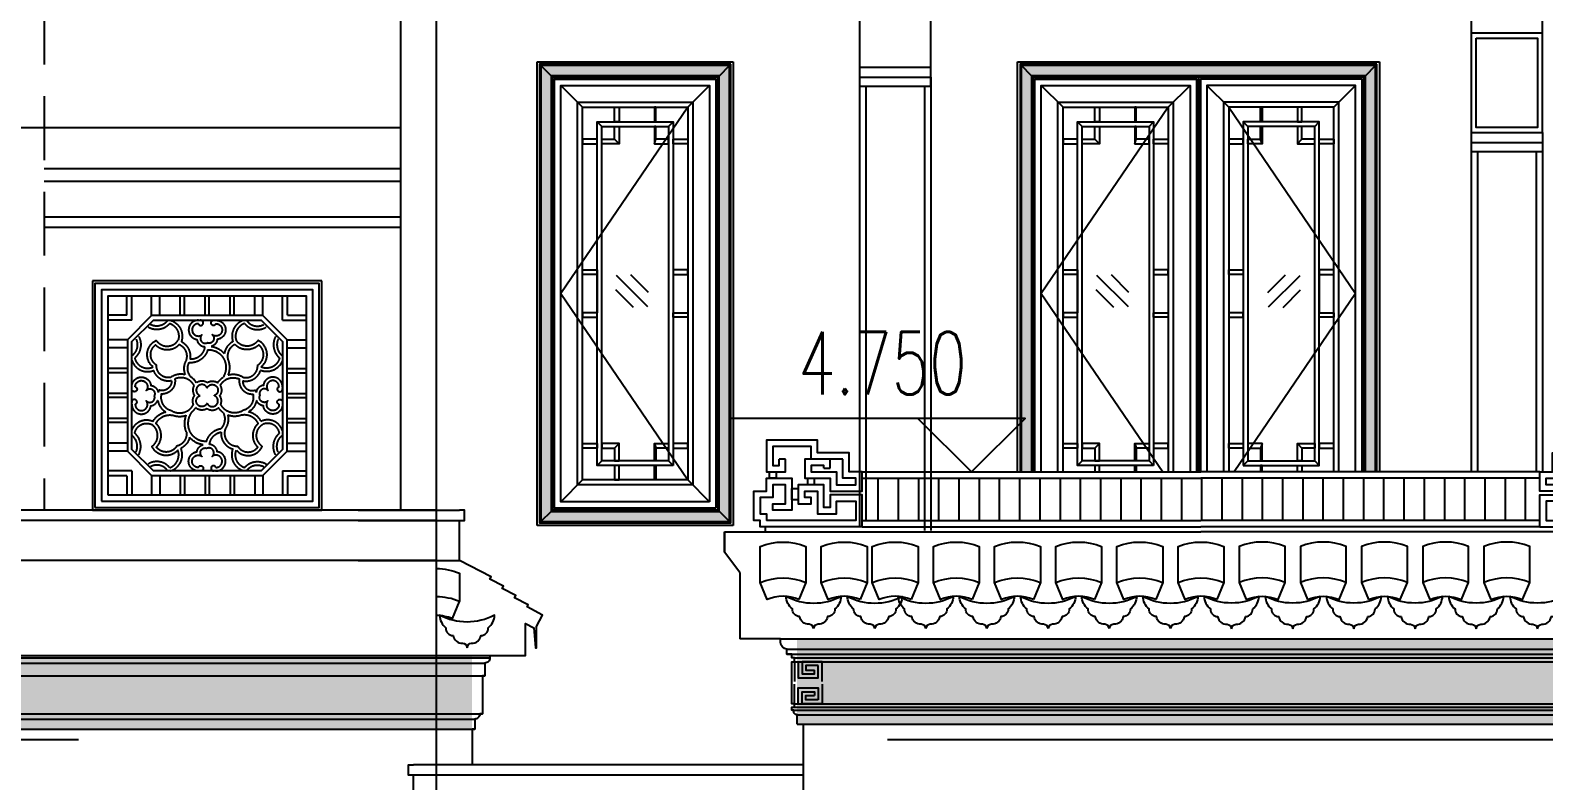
# Model space of a CAD drawing. Extents: x 296441 to 853063, y 459050 to 1117990.
# Drawn here: x 645155 to 651094, y 998901 to 1001847 of the extents above; entities that cross this region are included whole.
import ezdxf
from ezdxf.enums import TextEntityAlignment as Align
from ezdxf.xclip import XClip

# ---------------------------------------------------------------- set-up
doc = ezdxf.new("R2010")
doc.units = 0
doc.header["$LTSCALE"] = 1000
doc.header["$XCLIPFRAME"] = 0
for name, pattern in [('CENTER-1', [10, 6.25, -1.25, 1.25, -1.25]), ('CENTER2', [28.575, 19.05, -3.175, 3.175, -3.175]), ('E1-ELEV-N$0$HIDDEN', [0.375, 0.25, -0.125]), ('G-ELEV-N$0$LPC1417$0$HIDDEN2', [4.7625, 3.175, -1.5875]), ('huachuang-LM-900$0$HIDDEN2', [4.7625, 3.175, -1.5875])]:
    doc.linetypes.add(name, pattern=pattern)
for name, color, linetype in [('17-ELEV$0$G-XREF', 2, 'Continuous'), ('95', 95, 'Continuous'), ('A-DETL-PATT', 9, 'Continuous'), ('A-ELEV-MEDM', 4, 'Continuous'), ('E1-ELEV-N$0$A-ELEV-HEVY', 2, 'Continuous'), ('E1-ELEV-N$0$A-ELEV-MEDM', 4, 'Continuous'), ('E1-ELEV-N$0$A-ELEV-PFIX', 40, 'Continuous'), ('E1-ELEV-N$0$A-ELEV-THIN', 144, 'Continuous'), ('E1-ELEV-N$0$A-ELEV-XTHIN', 5, 'Continuous'), ('E1-ELEV-N$0$G-XREF', 2, 'Continuous'), ('E2-E3-ELEV-N$0$G-XREF', 2, 'Continuous'), ('G-ELEV-N$0$A-ELEV-HEVY', 2, 'Continuous'), ('G-ELEV-N$0$A-ELEV-MEDM', 4, 'Continuous'), ('G-ELEV-N$0$A-ELEV-MEDM-HEVY', 2, 'Continuous'), ('G-ELEV-N$0$A-ELEV-THIN', 144, 'Continuous'), ('G-ELEV-N$0$B-ELEV-N-RF3$0$A-ELEV-MEDM', 4, 'Continuous'), ('G-ELEV-N$0$LPC1417$0$A-ELEV-HDDN', 161, 'G-ELEV-N$0$LPC1417$0$HIDDEN2'), ('G-ELEV-N$0$LPC1417$0$A-ELEV-MEDM', 4, 'Continuous'), ('G-ELEV-N$0$LPC1417$0$A-ELEV-THIN', 145, 'Continuous'), ('G-ELEV-N$0$LPC1417$0$A-ELEV-WIND', 147, 'Continuous'), ('G-ELEV-N$0$LPC1417$0$G-XREF', 2, 'Continuous'), ('G-GRID', 8, 'CENTER2'), ('G-XREF', 2, 'Continuous'), ('huachuang-LM-900$0$A-DETL-OVLK', 133, 'Continuous'), ('huachuang-LM-900$0$A-ELEV-HDDN', 161, 'huachuang-LM-900$0$HIDDEN2'), ('huachuang-LM-900$0$ele-ss-line', 155, 'Continuous'), ('huachuang-LM-900$0$FUR', 155, 'Continuous'), ('mt2-E$0$A-ELEV-MEDM', 4, 'Continuous'), ('mt2-E$0$A-ELEV-THIN', 145, 'Continuous'), ('mt2-E$0$M3-ELEV$0$A-ELEV-MEDM', 4, 'Continuous'), ('mt2-E$0$M3-ELEV$0$A-ELEV-THIN', 145, 'Continuous'), ('mt2-E$0$MT_A-ELEV-E$0$WALL-TYPE-D-2$0$A-ELEV-MEDM-HEVY', 2, 'Continuous'), ('WALL-TYPE-D-2$0$A-ELEV-MEDM-HEVY', 2, 'Continuous'), ('ZT1_Dim---符号---PM、LM、DY、JD', 3, 'Continuous'), ('ZT1_通用--填充---PM、LM、DY、JD', 8, 'Continuous'), ('ZT3_面板--石材板-PM、LM、DY、JD', 45, 'Continuous'), ('主框线', 4, 'Continuous'), ('副框内口线', 6, 'Continuous'), ('花格栅', 6, 'Continuous'), ('铝合金花格条', 5, 'Continuous')]:
    doc.layers.add(name, color=color, linetype=linetype)
doc.styles.add('卓越符号', font='ROMANS.shx', dxfattribs={"width": 0.7, "bigfont": 'CHINESE.shx'})
pattern_1 = [(50, (-50, -50), (71.726, -6.2752), [7.5, -82.5]), (355, (-50, -50), (-13.8751, 75.2192), [6, -66]), (100.4514, (-44.02, -50.52), (57.851, 68.944), [6.374, -70.1142]), (46.184, (-50, -30), (106.724, -16.552), [11.25, -123.75]), (96.6356, (-41.11, -31.38), (93.4663, 97.412), [9.561, -105.1713]), (351.184, (-50, -30), (93.466, 97.412), [9, -99]), (21, (-40, -35), (59.6907, -40.2619), [7.5, -82.5]), (326, (-40, -35), (24.3315, 72.515), [6, -66]), (71.4514, (-35.026, -38.355), (84.0223, 32.253), [6.374, -70.1142]), (37.5, (-50, -50), (1.21599, 33.28939), [0, -65.2, 0, -67, 0, -66.25]), (7.5, (-50, -50), (26.30695, 39.44117), [0, -38.2, 0, -63.7, 0, -25.25]), (327.5, (-72.3, -50), (53.38224, -2.2555), [0, -25, 0, -78, 0, -103.5]), (317.5, (-82.3, -50), (58.3186, 10.0105), [0, -32.5, 0, -51.8, 0, -73.5])]
pattern_2 = [(90, (-181144.64, -288231.104), (-79.375, 7e-15), [])]

# ---------------------------------------------------------------- blocks, each defined once
blk = doc.blocks.new('huachuang-LM-900$0$drrr')
at = {"layer": 'huachuang-LM-900$0$ele-ss-line'}
for points in [[(-18706.4, 24243.3, -0.379655), (-18828.5, 24222.7, -0.379655)], [(-18717.6, 24261.2, -0.389009), (-18814.2, 24237.1, -0.389009)], [(-18706.4, 24243.3, -0.400051), (-18659.1, 24148.2)], [(-18702.3, 24261.2, -0.421602), (-18640.9, 24140.9, -0.403531)], [(-18543.8, 24261.2, 0.948652), (-18553.2, 24153.4, 0.306864), (-18518.5, 24113.8, 0.282108)], [(-18544.5, 24241.6, 1.406761), (-18525.1, 24179.2, 0.845787), (-18495.8, 24134.2, 0.632778)], [(-18544.5, 24241.6, 0.514981), (-18525.1, 24233.6, 0.839493), (-18535.5, 24261.2, 0.975956)], [(-18447.2, 24241.6, -1.406761), (-18466.5, 24179.2, -0.845787), (-18495.8, 24134.2, -0.632778)], [(-18447.9, 24261.2, -0.948652), (-18438.4, 24153.4, -0.360083), (-18482, 24112.4, -0.38731)], [(-18447.2, 24241.6, -0.514981), (-18466.6, 24233.6, -0.839493), (-18456.1, 24261.2, -0.975956)], [(-18289.3, 24261.2, 0.421602), (-18350.8, 24140.9, 0.403531)], [(-18285.2, 24243.3, 0.400051), (-18332.5, 24148.2)], [(-18285.2, 24243.3, 0.379655), (-18163.1, 24222.7, 0.379655)], [(-18274, 24261.2, 0.389009), (-18177.5, 24237.1, 0.389009)], [(-18895.7, 24155.5, -0.341701), (-18920.1, 24060.1)], [(-18881, 24170.2, -0.34496), (-18903, 24048.8)], [(-18800, 23998.3, -0.557895), (-18781.9, 24147.6)], [(-18700.3, 23939.6, -0.497529), (-18780.4, 24008.6, -0.531216), (-18786.1, 24122.3, 0.417687), (-18652.7, 24124.9, -0.348214), (-18612.2, 24042.7, -0.345787)], [(-18781.9, 24147.6, 0.530115), (-18659.1, 24148.2, 0.417687)], [(-18640.9, 24140.9, -0.231358), (-18592.3, 24074.5)], [(-18350.8, 24140.9, 0.327015), (-18399.3, 24041.5)], [(-18291.3, 23939.6, 0.497529), (-18211.2, 24008.6, 0.531216), (-18205.5, 24122.3, -0.417687), (-18338.9, 24124.9, 0.390811), (-18376.3, 24033.3, 0.279928)], [(-18191.6, 23998.3, 0.557895), (-18209.8, 24147.6, -0.530115), (-18332.5, 24148.2)], [(-18110.6, 24170.2, 0.34496), (-18088.6, 24048.8)], [(-18095.9, 24155.5, 0.341701), (-18071.5, 24060.1)], [(-18920.1, 24036.8, 0.437131), (-18796.3, 23978.6)], [(-18903, 24048.8, 0.479349), (-18800, 23998.3, 2.012087)], [(-18612.2, 24042.7, 0.186025), (-18614, 23953.2, 0.186025)], [(-18594, 24035.3, 0.241132), (-18585.8, 23940.1, 0.241132)], [(-18498.7, 24095, 0.315203), (-18594, 24035.3)], [(-18518.5, 24113.8, 0.183535), (-18592.3, 24074.5)], [(-18498.7, 24095, 0.371554), (-18392.7, 24022.4, 0.371554)], [(-18482, 24112.4, 0.40116), (-18399.3, 24041.5)], [(-18376.3, 24033.3, -0.232618), (-18371.9, 23954.7, -0.232618)], [(-18071.5, 24036.8, -0.437131), (-18195.4, 23978.6)], [(-18088.6, 24048.8, -0.479349), (-18191.6, 23998.3, -2.012087)], [(-18696.2, 23920.4, -0.387251), (-18796.3, 23978.6, -0.387251)], [(-18614, 23953.2, 0.223924), (-18700.3, 23939.6)], [(-18392.7, 24022.4, -0.324864), (-18403.9, 23941.3)], [(-18371.9, 23954.7, -0.208687), (-18291.3, 23939.6)], [(-18295.5, 23920.4, 0.387251), (-18195.4, 23978.6, 0.387251)], [(-18900.5, 23885.6, -0.514981), (-18892.5, 23866.2, -0.839493), (-18920.1, 23876.7, -0.975956)], [(-18920.1, 23884.9, -0.948652), (-18812.3, 23894.3, -0.338467), (-18771.7, 23854.4, -0.38731)], [(-18900.5, 23885.6, -1.406761), (-18838.1, 23866.3, -0.845787), (-18793.1, 23836.9, -0.632778)], [(-18696.1, 23920.4, -0.521855), (-18766.6, 23867.9, 0.037639), (-18771.7, 23854.4, 0.037639)], [(-18569.5, 23893.5, 0.398313), (-18677.3, 23930.1, -0.477569), (-18753.7, 23845.6, 0.40961), (-18699.1, 23753.8, 0.440396), (-18572.4, 23786.3)], [(-18555.6, 23908.7, 0.107456), (-18585.8, 23940.1, 0.107456)], [(-18569.5, 23893.5, 0.300015), (-18566.8, 23836.9)], [(-18495.8, 23879.2, 1.577818), (-18534.7, 23836.9, 0.84697)], [(-18495.8, 23909.4, 0.320542), (-18555.6, 23908.7, 0.320542)], [(-18495.8, 23909.4, -0.320542), (-18436.1, 23908.7, -0.320542)], [(-18495.8, 23879.2, -1.577818), (-18456.9, 23836.9, -0.84697)], [(-18436.1, 23908.7, -0.113103), (-18403.9, 23941.3, -0.113103)], [(-18422.2, 23893.5, -0.300015), (-18424.9, 23836.9)], [(-18422.2, 23893.5, -0.398313), (-18314.3, 23930.1, 0.477569), (-18237.9, 23845.6, -0.40961), (-18292.5, 23753.8, -0.440396), (-18419.2, 23786.3)], [(-18295.5, 23920.4, 0.521855), (-18225.1, 23867.9, -0.037639), (-18220, 23854.4)], [(-18071.5, 23884.9, 0.948652), (-18179.4, 23894.3, 0.338467), (-18220, 23854.4, 0.38731)], [(-18091.2, 23885.6, 1.406761), (-18153.5, 23866.3, 0.845787), (-18198.5, 23836.9, 0.632778)], [(-18091.2, 23885.6, 0.514981), (-18099.2, 23866.2, 0.839493), (-18071.5, 23876.7, 0.975956)], [(-18900.5, 23788.3, 0.514981), (-18892.5, 23807.7, 0.839493), (-18920.1, 23797.2, 0.975956)], [(-18920.1, 23789, 0.948652), (-18812.3, 23779.6, 0.282108), (-18774, 23810.2, 0.282108)], [(-18900.5, 23788.3, 1.406761), (-18838.1, 23807.6, 0.845787), (-18793.1, 23836.9, 0.632778)], [(-18774, 23810.2, 0.217415), (-18728.5, 23744.9)], [(-18572.4, 23786.3, -0.265393), (-18566.8, 23836.9)], [(-18495.8, 23794.7, -1.577818), (-18534.7, 23836.9, -0.84697)], [(-18495.8, 23794.7, 1.577818), (-18456.9, 23836.9, 0.84697)], [(-18419.2, 23786.3, 0.265393), (-18424.9, 23836.9)], [(-18217.6, 23810.2, -0.217415), (-18263.2, 23744.9)], [(-18071.5, 23789, -0.948652), (-18179.4, 23779.6, -0.282108), (-18217.6, 23810.2, -0.282108)], [(-18091.2, 23788.3, -1.406761), (-18153.5, 23807.6, -0.845787), (-18198.5, 23836.9, -0.632778)], [(-18091.2, 23788.3, -0.514981), (-18099.2, 23807.7, -0.839493), (-18071.5, 23797.2, -0.975956)], [(-18920.1, 23638.1, -0.461182), (-18799.1, 23691.7)], [(-18799.7, 23692, -0.215178), (-18728.5, 23744.9, -0.215178)], [(-18599, 23651.5, -0.540296), (-18667.5, 23552.3, -0.531216), (-18781.2, 23546.6, 0.417687), (-18783.8, 23680, -0.341326), (-18686, 23725.6, -0.279928)], [(-18686, 23725.6, 0.175917), (-18612.1, 23726.8, 0.175917)], [(-18612.1, 23726.8, 0.199315), (-18599, 23651.5)], [(-18586.4, 23740.8, 0.310283), (-18574.1, 23651.1, 0.199315)], [(-18586.4, 23740.8, 0.089395), (-18560, 23768.8)], [(-18495.8, 23764.5, -0.351545), (-18560, 23768.8, -0.351545)], [(-18495.8, 23764.5, 0.351545), (-18431.6, 23768.8, 0.351545)], [(-18412.5, 23746.7, -0.067716), (-18431.6, 23768.8)], [(-18397.6, 23638.6, 0.268279), (-18412.5, 23746.7, 0.203783)], [(-18378.7, 23633.1, 0.399099), (-18324.2, 23552.3, 0.531216), (-18210.4, 23546.6, -0.417687), (-18207.9, 23680, 0.341326), (-18305.6, 23725.6)], [(-18305.6, 23725.6, -0.17374), (-18378.7, 23726.5, -0.17374)], [(-18378.7, 23633.1, 0.18787), (-18378.7, 23726.5)], [(-18192, 23692, 0.215178), (-18263.2, 23744.9, 0.215178)], [(-18071.5, 23638.1, 0.459053), (-18192, 23692, 0.459053)], [(-18895.7, 23518.4, 0.341701), (-18920.1, 23613.8)], [(-18903, 23625.1, -0.495851), (-18807.6, 23674, -2.012087)], [(-18881, 23503.6, 0.34496), (-18903, 23625.1)], [(-18660.3, 23529.1, -0.540409), (-18806.5, 23550.9, 0.53286), (-18807.6, 23674)], [(-18574.3, 23631.3, -0.360052), (-18641.8, 23535.8)], [(-18509.7, 23561.5, 0.335789), (-18574.3, 23631.3)], [(-18492.9, 23578.9, 0.300879), (-18574.1, 23651.1, 0.300879)], [(-18492.9, 23578.9, 0.315203), (-18397.6, 23638.6)], [(-18331.4, 23529.1, 0.540409), (-18185.1, 23550.9, -0.53286), (-18184, 23674)], [(-18088.6, 23625.1, 0.495851), (-18184, 23674, 2.012087)], [(-18110.6, 23503.6, -0.34496), (-18088.6, 23625.1)], [(-18095.9, 23518.4, -0.341701), (-18071.5, 23613.8)], [(-18706.4, 23430.6, 0.413809), (-18660.3, 23529.1)], [(-18698.3, 23412.7, 0.409386), (-18641.8, 23535.8, 0.407716)], [(-18543.8, 23412.7, -0.948652), (-18553.2, 23520.5, -0.360083), (-18509.7, 23561.5, -0.282108)], [(-18544.5, 23432.3, -1.406761), (-18525.1, 23494.7, -0.845787), (-18495.8, 23539.7, -0.632778)], [(-18447.2, 23432.3, 1.406761), (-18466.5, 23494.7, 0.845787), (-18495.8, 23539.7, 0.632778)], [(-18473.1, 23560, 0.190888), (-18397.1, 23601.9)], [(-18447.9, 23412.7, 0.948652), (-18438.4, 23520.5, 0.306864), (-18473.1, 23560, 0.306864)], [(-18397.1, 23601.9, 0.229983), (-18348.1, 23540)], [(-18289.3, 23412.7, -0.445176), (-18348.1, 23540, -0.403531)], [(-18285.2, 23430.6, -0.413809), (-18331.4, 23529.1)], [(-18706.4, 23430.6, 0.379655), (-18828.5, 23451.2, 0.379655)], [(-18717.6, 23412.7, 0.389009), (-18814.2, 23436.8, 0.389009)], [(-18544.5, 23432.3, -0.514981), (-18525.1, 23440.3, -0.839493), (-18535.5, 23412.7, -0.975956)], [(-18447.2, 23432.3, 0.514981), (-18466.6, 23440.3, 0.839493), (-18456.1, 23412.7, 0.975956)], [(-18285.2, 23430.6, -0.379655), (-18163.1, 23451.2, -0.379655)], [(-18274, 23412.7, -0.389009), (-18177.5, 23436.8, -0.389009)]]:
    blk.add_lwpolyline(points, format="xyb", dxfattribs=at)
blk = doc.blocks.new('huachuang-LM-900')
at = {"layer": 'huachuang-LM-900$0$A-DETL-OVLK'}
for points in [[(890, 10), (10, 10), (10, 890), (890, 890)], [(865, 35), (35, 35), (35, 865), (865, 865)], [(840, 60), (60, 60), (60, 840), (840, 840)], [(231, 136.5), (136.5, 231), (136.5, 669), (231, 763.5), (668.25, 763.5), (762.75, 669), (762.75, 231), (668.25, 136.5)], [(745.5, 661.5), (660.75, 745.5), (238.5, 745.5), (153.75, 661.5), (153.75, 238.5), (238.5, 154.5), (660.75, 154.5), (745.5, 238.5)]]:
    blk.add_lwpolyline(points, close=True, dxfattribs=at)
at = {"layer": 'huachuang-LM-900$0$A-ELEV-HDDN'}
blk.add_lwpolyline([(900, 0), (0, 0), (0, 900), (900, 900)], close=True, dxfattribs=at)
at = {"layer": 'huachuang-LM-900$0$ele-ss-line'}
for p, q in [((134.25, 765), (134.25, 840)), ((134.25, 765), (134.25, 840)), ((154.5, 745.5), (154.5, 840)), ((154.5, 745.5), (154.5, 840)), ((343.5, 763.5), (343.5, 840)), ((360, 763.5), (360, 840)), ((441.75, 763.5), (441.75, 840)), ((458.25, 763.5), (458.25, 840)), ((539.25, 763.5), (539.25, 840)), ((555.75, 763.5), (555.75, 840)), ((745.5, 745.5), (745.5, 840)), ((745.5, 745.5), (745.5, 840)), ((765, 765), (765, 840)), ((765, 765), (765, 840)), ((134.25, 765), (60, 765)), ((134.25, 765), (60, 765)), ((154.5, 745.5), (60, 745.5)), ((154.5, 745.5), (60, 745.5)), ((745.5, 745.5), (840, 745.5)), ((745.5, 745.5), (840, 745.5)), ((765, 765), (840, 765)), ((765, 765), (840, 765)), ((136.5, 555.75), (60, 555.75)), ((136.5, 539.25), (60, 539.25)), ((762.75, 555.75), (840, 555.75)), ((762.75, 539.25), (840, 539.25)), ((136.5, 458.25), (60, 458.25)), ((136.5, 441.75), (60, 441.75)), ((762.75, 458.25), (840, 458.25)), ((762.75, 441.75), (840, 441.75)), ((136.5, 360), (60, 360)), ((762.75, 360), (840, 360)), ((136.5, 343.5), (60, 343.5)), ((762.75, 343.5), (840, 343.5)), ((154.5, 154.5), (60, 154.5)), ((154.5, 154.5), (60, 154.5)), ((134.25, 135), (60, 135)), ((134.25, 135), (60, 135)), ((134.25, 135), (134.25, 60)), ((134.25, 135), (134.25, 60)), ((154.5, 154.5), (154.5, 60)), ((154.5, 154.5), (154.5, 60)), ((343.5, 136.5), (343.5, 60)), ((360, 136.5), (360, 60)), ((441.75, 136.5), (441.75, 60)), ((458.25, 136.5), (458.25, 60)), ((539.25, 136.5), (539.25, 60)), ((555.75, 136.5), (555.75, 60)), ((745.5, 154.5), (840, 154.5)), ((745.5, 154.5), (745.5, 60)), ((745.5, 154.5), (745.5, 60)), ((745.5, 154.5), (840, 154.5)), ((765, 135), (840, 135)), ((765, 135), (765, 60)), ((765, 135), (765, 60)), ((765, 135), (840, 135))]:
    blk.add_line(p, q, dxfattribs=at)
at = {"layer": 'huachuang-LM-900$0$FUR', "ltscale": 50}
for p, q in [((231, 763.5), (231, 840)), ((263.25, 763.5), (263.25, 840)), ((636, 763.5), (636, 840)), ((668.25, 763.5), (668.25, 840)), ((136.5, 669), (60, 669)), ((762.75, 669), (840, 669)), ((136.5, 636.75), (60, 636.75)), ((762.75, 636.75), (840, 636.75)), ((136.5, 263.25), (60, 263.25)), ((762.75, 263.25), (840, 263.25)), ((136.5, 231), (60, 231)), ((762.75, 231), (840, 231)), ((231, 136.5), (231, 60)), ((263.25, 136.5), (263.25, 60)), ((636, 136.5), (636, 60)), ((668.25, 136.5), (668.25, 60))]:
    blk.add_line(p, q, dxfattribs=at)
at = {"layer": 'huachuang-LM-900$0$ele-ss-line', "linetype": 'ByBlock', "xscale": 0.6969696076929423, "yscale": 0.6969696076929423, "zscale": 0.6969696076929423}
blk.add_blockref('huachuang-LM-900$0$drrr', (13341, -16164), dxfattribs=at)
blk = doc.blocks.new('E1-ELEV-N$0$cvfdj')
at = {"layer": 'E1-ELEV-N$0$A-ELEV-PFIX', "linetype": 'E1-ELEV-N$0$HIDDEN'}
for p, q in [((-140, 0), (-140, -140)), ((0, 0), (-140, 0)), ((0, 0), (0, -140)), ((-140, -140), (-120, -170.8)), ((-140, -140), (0, -140)), ((-120, -170.8), (-120, -5720)), ((-120, -170.8), (-20, -170.8)), ((0, -140), (-20, -170.8)), ((-20, -170.8), (-20, -5720))]:
    blk.add_line(p, q, dxfattribs=at)
blk = doc.blocks.new('E1-ELEV-N')
at = {"layer": 'E1-ELEV-N$0$A-ELEV-HEVY'}
for p, q in [((-9460, 6100), (-8060, 6100)), ((-9460, 5940), (-8060, 5940)), ((-9460, 5710), (-8060, 5710)), ((-9600, 4600), (140, 4600)), ((-9600, 4560), (140, 4560)), ((-9600, 4402.8), (140, 4402.8)), ((140, 4030), (-9600, 4030)), ((140, 3740), (-9600, 3740))]:
    blk.add_line(p, q, dxfattribs=at)
at = {"layer": 'E1-ELEV-N$0$A-ELEV-MEDM'}
blk.add_line((140, 3800), (-9600, 3800), dxfattribs=at)
at = {"layer": 'E1-ELEV-N$0$A-ELEV-THIN'}
for p, q in [((140, 4020), (-9600, 4020)), ((140, 4000), (-9600, 4000)), ((140, 3950), (-9600, 3950)), ((140, 3780), (-9600, 3780))]:
    blk.add_line(p, q, dxfattribs=at)
at = {"layer": 'E1-ELEV-N$0$A-ELEV-XTHIN'}
for p, q in [((-9460, 5890), (-8060, 5890)), ((-9460, 5750), (-8060, 5750))]:
    blk.add_line(p, q, dxfattribs=at)
ref = blk.add_blockref('E1-ELEV-N$0$cvfdj', (-7940, 6770), dxfattribs=at)
XClip(ref).set_block_clipping_path([(-140.0000000001, -2170.0000000065), (-0.0000000001, -69.9999999998)])
at = {"layer": 'E1-ELEV-N$0$G-XREF'}
blk.add_blockref('huachuang-LM-900', (-9150, 4600), dxfattribs=at)
blk = doc.blocks.new('E2-E3-ELEV-N')
at = {"layer": 'E2-E3-ELEV-N$0$G-XREF'}
ref = blk.add_blockref('E1-ELEV-N', (0, 0), dxfattribs=dict(at, xscale=-1, rotation=1.167066443485965e-10))
XClip(ref).set_block_clipping_path([(-3330.0000000083, 8072.2770964095), (-3330.0000000055, 6699.9999999935), (-7799.9999999999, 6699.9999999935), (-7799.9999999998, 4600.0000000033), (-3190.017928742, 4600.0000000033), (-3190.017928745, 7263.2873186311), (-0.0000000311, 7263.2873186364), (-0.0000000028, 4600.0000000044), (0.0000000061, -2500.0000000053), (-10599.9999999845, -2500.0000000269), (-10600.0000000161, 12995.166783638), (-4747.4975182069, 12995.16678365), (-4747.4975181968, 8072.2770964066)])
blk = doc.blocks.new('单层玻璃')
at = {"layer": '95'}
for p, q in [((-1.22, -0.09), (0.09, 1.22)), ((-1.18, -1.18), (1.18, 1.18)), ((-0.09, -1.22), (1.22, 0.09))]:
    blk.add_line(p, q, dxfattribs=at)
blk = doc.blocks.new('*U2051')
at = {"color": 8}
for p, q in [((118.8, -18.8), (33, 67)), ((531.2, -18.8), (617, 67)), ((118.8, -1481.2), (33, -1567)), ((531.2, -1481.2), (617, -1567))]:
    blk.add_line(p, q, dxfattribs=at)
blk.add_lwpolyline([(617, -1567), (33, -1567), (33, 67), (617, 67)], close=True)
at = {"color": 2, "ltscale": 250}
blk.add_lwpolyline([(531.2, -1481.2), (118.8, -1481.2), (118.8, -18.8), (531.2, -18.8)], close=True, dxfattribs=at)
at = {"layer": '主框线'}
blk.add_lwpolyline([(642, -1592), (8, -1592), (8, 92), (642, 92)], close=True, dxfattribs=at)
at = {"layer": '副框内口线', "linetype": 'CENTER-1', "ltscale": 40}
blk.add_lwpolyline([(650, -1600), (0, -1600), (0, 100), (650, 100)], close=True, dxfattribs=at)
at = {"layer": '花格栅', "color": 6, "ltscale": 250}
blk.add_lwpolyline([(551.2, -1501.2), (98.8, -1501.2), (98.8, 1.2), (551.2, 1.2)], close=True, dxfattribs=at)
at = {"layer": '铝合金花格条'}
for p, q in [((175.8, -675), (175.8, -825)), ((474.2, -675), (474.2, -825))]:
    blk.add_line(p, q, dxfattribs=at)
for points in [[(243.8, -18.8), (261.8, -18.8), (261.8, -75.8), (243.8, -75.8)], [(406.2, -18.8), (400.2, -18.8), (400.2, -75.8), (406.2, -75.8)], [(474.2, -1424.2), (175.8, -1424.2), (175.8, -75.8), (474.2, -75.8)], [(456.2, -1406.2), (193.8, -1406.2), (193.8, -93.8), (456.2, -93.8)], [(118.8, -143.8), (118.8, -161.8), (175.8, -161.8), (175.8, -143.8)], [(531.2, -143.8), (531.2, -161.8), (474.2, -161.8), (474.2, -143.8)], [(175.8, -675), (118.8, -675), (118.8, -657), (175.8, -657)], [(474.2, -675), (531.2, -675), (531.2, -657), (474.2, -657)], [(175.8, -825), (118.8, -825), (118.8, -843), (175.8, -843)], [(474.2, -825), (531.2, -825), (531.2, -843), (474.2, -843)], [(118.8, -1356.2), (118.8, -1338.2), (175.8, -1338.2), (175.8, -1356.2)], [(531.2, -1356.2), (531.2, -1338.2), (474.2, -1338.2), (474.2, -1356.2)], [(243.8, -1481.2), (261.8, -1481.2), (261.8, -1424.2), (243.8, -1424.2)], [(406.2, -1481.2), (400.2, -1481.2), (400.2, -1424.2), (406.2, -1424.2)]]:
    blk.add_lwpolyline(points, close=True, dxfattribs=at)
for points in [[(193.8, -93.8), (175.8, -75.8)], [(261.8, -161.8), (243.8, -143.8), (243.8, -93.8), (261.8, -93.8), (261.8, -161.8), (193.8, -161.8), (193.8, -143.8), (243.8, -143.8)], [(400.2, -161.8), (406.2, -143.8), (406.2, -93.8), (400.2, -93.8), (400.2, -161.8), (456.2, -161.8), (456.2, -143.8), (406.2, -143.8)], [(456.2, -93.8), (474.2, -75.8)], [(261.8, -1338.2), (243.8, -1356.2), (243.8, -1406.2), (261.8, -1406.2), (261.8, -1338.2), (193.8, -1338.2), (193.8, -1356.2), (243.8, -1356.2)], [(400.2, -1338.2), (406.2, -1356.2), (406.2, -1406.2), (400.2, -1406.2), (400.2, -1338.2), (456.2, -1338.2), (456.2, -1356.2), (406.2, -1356.2)]]:
    blk.add_lwpolyline(points, dxfattribs=at)
at = {"layer": '铝合金花格条', "elevation": -0.1}
for points in [[(193.8, -1406.2), (175.8, -1424.2)], [(456.2, -1406.2), (474.2, -1424.2)]]:
    blk.add_lwpolyline(points, dxfattribs=at)
at = {"extrusion": (0, 0, -1), "xscale": 52.5, "yscale": 52.5, "zscale": -52.5}
blk.add_blockref('单层玻璃', (-313.1, -740.5), dxfattribs=at)
blk = doc.blocks.new('20200401141854')
at = {"ltscale": 1000}
blk.add_lwpolyline([(0, -1700), (1300, -1700), (1300, 0), (0, 0)], close=True, dxfattribs=at)
for points in [[(531.2, -118.8), (33, -850), (531.2, -1581.2)], [(768.8, -118.8), (1267, -850), (768.8, -1581.2)]]:
    blk.add_lwpolyline(points, dxfattribs=at)
blk.add_blockref('*U2051', (0, -100), dxfattribs=at)
at = {"ltscale": 1000, "xscale": -1}
blk.add_blockref('*U2051', (1300, -100), dxfattribs=at)
blk = doc.blocks.new('G-ELEV-N$0$1300X1600')
at = {"layer": 'ZT1_通用--填充---PM、LM、DY、JD', "ltscale": 1000}
h = blk.add_hatch(dxfattribs=at)
h.set_pattern_fill('混凝土', color=256, scale=10)
h.set_pattern_definition(pattern_1)
h.paths.add_polyline_path([(-50, 1750), (1350, 1750), (1350, -50), (-50, -50)])
h.paths.add_polyline_path([(0, 1700), (1300, 1700), (1300, 0), (0, 0)])
at = {"layer": 'G-ELEV-N$0$LPC1417$0$A-ELEV-HDDN'}
blk.add_lwpolyline([(-60, 1760), (1360, 1760), (1360, -60), (-60, -60)], close=True, dxfattribs=at)
at = {"layer": 'G-ELEV-N$0$LPC1417$0$A-ELEV-MEDM'}
blk.add_lwpolyline([(1350, 1750), (-50, 1750), (-50, -50), (1350, -50)], close=True, dxfattribs=at)
at = {"layer": 'G-ELEV-N$0$LPC1417$0$A-ELEV-THIN'}
for p, q in [((0, 1700), (-50, 1750)), ((0, 1700), (-50, 1750)), ((1300, 1700), (1350, 1750)), ((1300, 1700), (1350, 1750)), ((1300, 1700), (1350, 1750)), ((0, 0), (-50, -50)), ((0, 0), (-50, -50)), ((1300, 0), (1350, -50)), ((1300, 0), (1350, -50)), ((1300, 0), (1350, -50))]:
    blk.add_line(p, q, dxfattribs=at)
for points in [[(1345, 1745), (-45, 1745), (-45, -45), (1345, -45)], [(1305, 1705), (-5, 1705), (-5, -5), (1305, -5)]]:
    blk.add_lwpolyline(points, close=True, dxfattribs=at)
at = {"layer": 'G-ELEV-N$0$LPC1417$0$G-XREF'}
blk.add_lwpolyline([(1300, 1700), (0, 1700), (0, 0), (1300, 0)], close=True, dxfattribs=at)
at = {"ltscale": 1000}
blk.add_blockref('20200401141854', (0, 1700), dxfattribs=at)
blk = doc.blocks.new('*U2049')
at = {"color": 8}
for p, q in [((118.8, -18.8), (33, 67)), ((531.2, -18.8), (617, 67)), ((118.8, -1481.2), (33, -1567)), ((531.2, -1481.2), (617, -1567))]:
    blk.add_line(p, q, dxfattribs=at)
blk.add_lwpolyline([(617, -1567), (33, -1567), (33, 67), (617, 67)], close=True)
at = {"color": 2, "ltscale": 250}
blk.add_lwpolyline([(531.2, -1481.2), (118.8, -1481.2), (118.8, -18.8), (531.2, -18.8)], close=True, dxfattribs=at)
at = {"layer": '主框线'}
blk.add_lwpolyline([(642, -1592), (8, -1592), (8, 92), (642, 92)], close=True, dxfattribs=at)
at = {"layer": '副框内口线', "linetype": 'CENTER-1', "ltscale": 40}
blk.add_lwpolyline([(650, -1600), (0, -1600), (0, 100), (650, 100)], close=True, dxfattribs=at)
at = {"layer": '花格栅', "color": 6, "ltscale": 250}
blk.add_lwpolyline([(551.2, -1501.2), (98.8, -1501.2), (98.8, 1.2), (551.2, 1.2)], close=True, dxfattribs=at)
at = {"layer": '铝合金花格条'}
for p, q in [((175.8, -675), (175.8, -825)), ((474.2, -675), (474.2, -825))]:
    blk.add_line(p, q, dxfattribs=at)
for points in [[(243.8, -18.8), (261.8, -18.8), (261.8, -75.8), (243.8, -75.8)], [(406.2, -18.8), (400.2, -18.8), (400.2, -75.8), (406.2, -75.8)], [(474.2, -1424.2), (175.8, -1424.2), (175.8, -75.8), (474.2, -75.8)], [(456.2, -1406.2), (193.8, -1406.2), (193.8, -93.8), (456.2, -93.8)], [(118.8, -143.8), (118.8, -161.8), (175.8, -161.8), (175.8, -143.8)], [(531.2, -143.8), (531.2, -161.8), (474.2, -161.8), (474.2, -143.8)], [(175.8, -675), (118.8, -675), (118.8, -657), (175.8, -657)], [(474.2, -675), (531.2, -675), (531.2, -657), (474.2, -657)], [(175.8, -825), (118.8, -825), (118.8, -843), (175.8, -843)], [(474.2, -825), (531.2, -825), (531.2, -843), (474.2, -843)], [(118.8, -1356.2), (118.8, -1338.2), (175.8, -1338.2), (175.8, -1356.2)], [(531.2, -1356.2), (531.2, -1338.2), (474.2, -1338.2), (474.2, -1356.2)], [(243.8, -1481.2), (261.8, -1481.2), (261.8, -1424.2), (243.8, -1424.2)], [(406.2, -1481.2), (400.2, -1481.2), (400.2, -1424.2), (406.2, -1424.2)]]:
    blk.add_lwpolyline(points, close=True, dxfattribs=at)
for points in [[(193.8, -93.8), (175.8, -75.8)], [(261.8, -161.8), (243.8, -143.8), (243.8, -93.8), (261.8, -93.8), (261.8, -161.8), (193.8, -161.8), (193.8, -143.8), (243.8, -143.8)], [(400.2, -161.8), (406.2, -143.8), (406.2, -93.8), (400.2, -93.8), (400.2, -161.8), (456.2, -161.8), (456.2, -143.8), (406.2, -143.8)], [(456.2, -93.8), (474.2, -75.8)], [(261.8, -1338.2), (243.8, -1356.2), (243.8, -1406.2), (261.8, -1406.2), (261.8, -1338.2), (193.8, -1338.2), (193.8, -1356.2), (243.8, -1356.2)], [(400.2, -1338.2), (406.2, -1356.2), (406.2, -1406.2), (400.2, -1406.2), (400.2, -1338.2), (456.2, -1338.2), (456.2, -1356.2), (406.2, -1356.2)]]:
    blk.add_lwpolyline(points, dxfattribs=at)
at = {"layer": '铝合金花格条', "elevation": -0.1}
for points in [[(193.8, -1406.2), (175.8, -1424.2)], [(456.2, -1406.2), (474.2, -1424.2)]]:
    blk.add_lwpolyline(points, dxfattribs=at)
at = {"extrusion": (0, 0, -1), "xscale": 52.5, "yscale": 52.5, "zscale": -52.5}
blk.add_blockref('单层玻璃', (-313.1, -740.5), dxfattribs=at)
blk = doc.blocks.new('20200327142859')
at = {"ltscale": 1000}
blk.add_lwpolyline([(531.2, -118.8), (33, -850), (531.2, -1581.2)], dxfattribs=at)
blk.add_blockref('*U2049', (0, -100), dxfattribs=at)
blk = doc.blocks.new('G-ELEV-N$0$650X1600')
at = {"layer": 'ZT1_通用--填充---PM、LM、DY、JD', "ltscale": 1000}
h = blk.add_hatch(dxfattribs=at)
h.set_pattern_fill('混凝土', color=256, scale=10)
h.set_pattern_definition(pattern_1)
h.paths.add_polyline_path([(-50, 1750), (700, 1750), (700, -50), (-50, -50)])
h.paths.add_polyline_path([(650, 1700), (650, 0), (0, 0), (0, 1700)])
at = {"layer": 'G-ELEV-N$0$LPC1417$0$A-ELEV-HDDN'}
blk.add_lwpolyline([(-60, 1760), (710, 1760), (710, -60), (-60, -60)], close=True, dxfattribs=at)
at = {"layer": 'G-ELEV-N$0$LPC1417$0$A-ELEV-MEDM'}
blk.add_lwpolyline([(700, 1750), (-50, 1750), (-50, -50), (700, -50)], close=True, dxfattribs=at)
at = {"layer": 'G-ELEV-N$0$LPC1417$0$A-ELEV-THIN'}
for p, q in [((0, 1700), (-50, 1750)), ((0, 1700), (-50, 1750)), ((650, 1700), (700, 1750)), ((0, 0), (-50, -50)), ((0, 0), (-50, -50)), ((650, 0), (700, -50))]:
    blk.add_line(p, q, dxfattribs=at)
for points in [[(695, 1745), (-45, 1745), (-45, -45), (695, -45)], [(655, 1705), (-5, 1705), (-5, -5), (655, -5)]]:
    blk.add_lwpolyline(points, close=True, dxfattribs=at)
at = {"layer": 'G-ELEV-N$0$LPC1417$0$A-ELEV-WIND', "ltscale": 0.01}
blk.add_lwpolyline([(0, 1700), (650, 1700), (650, 0), (0, 0)], close=True, dxfattribs=at)
at = {"layer": 'G-ELEV-N$0$LPC1417$0$G-XREF'}
blk.add_lwpolyline([(650, 1700), (0, 1700), (0, 0), (650, 0)], close=True, dxfattribs=at)
at = {"ltscale": 1000}
blk.add_blockref('20200327142859', (0, 1700), dxfattribs=at)
blk = doc.blocks.new('G-ELEV-N$0$dsgggfgh')
at = {"layer": 'G-ELEV-N$0$A-ELEV-HEVY'}
for p, q in [((-446.7, 860), (-50, 860)), ((-446.7, 820), (-50, 820)), ((-446.7, 662.8), (-50, 662.8)), ((-446.7, 290), (70, 290)), ((-446.7, 0), (10, 0))]:
    blk.add_line(p, q, dxfattribs=at)
blk.add_lwpolyline([(70, 290), (210, 290), (210, 415), (242.3, 398.2), (248.1, 320), (253.1, 320), (253.1, 403.9), (276, 448), (215.8, 480.1), (220.2, 488.4), (166.8, 516.1), (171.6, 525.2), (118.3, 552.9), (123, 562), (69.5, 589.3), (74, 598), (-50, 663), (-50, 820), (-30, 820), (-30, 860), (-50, 860)], dxfattribs=at)
blk.add_lwpolyline([(0, 290), (70, 290), (70, 280, -0.414214), (50, 260), (50, 210), (40, 210), (40, 60), (30, 60, -0.414214), (10, 40), (10, 0), (0, 0)], format="xyb", dxfattribs=at)
at = {"layer": 'G-ELEV-N$0$A-ELEV-MEDM'}
blk.add_line((-446.7, 60), (40, 60), dxfattribs=at)
at = {"layer": 'G-ELEV-N$0$A-ELEV-THIN'}
for p, q in [((-446.7, 280), (70, 280)), ((-446.7, 260), (50, 260)), ((-446.7, 210), (50, 210)), ((-446.7, 40), (10, 40))]:
    blk.add_line(p, q, dxfattribs=at)
blk = doc.blocks.new('G-ELEV-N$0$B-ELEV-N-RF3$0$ghsdffgsdlkgsdgsdf')
at = {"layer": 'G-ELEV-N$0$B-ELEV-N-RF3$0$A-ELEV-MEDM', "color": 0}
blk.add_lwpolyline([(0, 0, -0.408684), (17.7, 18, 0.371092), (54.8, 48.2, 0.424354), (83.1, 78.2, 0.213335), (108, 127.6, -0.244572), (-108, 127.6, 0.213335), (-83.1, 78.2, 0.424354), (-54.8, 48.2, 0.371092), (-17.7, 18, -0.408684), (0, 0)], format="xyb", dxfattribs=at)
blk = doc.blocks.new('卓越-标高符号')
at = {"ltscale": 10}
blk.add_line((3.475, 0), (-6.849, 0), dxfattribs=at)
blk.add_lwpolyline([(3, 3), (0, 0), (-3, 3), (13.45, 3)])
at = {"color": 0, "style": '卓越符号', "width": 0.7, "flags": 8}
blk.add_attdef('±0.000', text='', height=3.5, dxfattribs=at).set_placement((13.45, 4.35), align=Align.RIGHT)
blk = doc.blocks.new('20200616091520')
at = {"layer": 'mt2-E$0$M3-ELEV$0$A-ELEV-THIN'}
for points in [[(0, 150), (0, 42.5), (108, 42.5), (108, 120)], [(15, 135), (15, 57.5), (93, 57.5), (93, 105)], [(78, 120), (30, 120), (30, 72.5), (78, 72.5), (78, 87.5)], [(108, 120), (30, 120)], [(78, 105), (45, 105), (45, 87.5), (78, 87.5)], [(63, 105), (45, 105)], [(93, 105), (78, 105)]]:
    blk.add_lwpolyline(points, dxfattribs=at)
blk = doc.blocks.new('*U2494')
at = {"layer": 'mt2-E$0$M3-ELEV$0$A-ELEV-MEDM'}
for p, q in [((0, 0), (3300, 0)), ((65, -335), (3235, -335))]:
    blk.add_line(p, q, dxfattribs=at)
at = {"layer": 'mt2-E$0$M3-ELEV$0$A-ELEV-THIN'}
for p, q in [((25, -40), (3275, -40)), ((25, -60), (3275, -60)), ((55, -75), (3255, -75)), ((55, -90), (3255, -90)), ((52, -280), (3255, -280)), ((55, -255), (3255, -255)), ((55, -268), (3255, -268)), ((65, -298.3), (3235, -298.3))]:
    blk.add_line(p, q, dxfattribs=at)
at = {"layer": 'ZT3_面板--石材板-PM、LM、DY、JD', "ltscale": 10}
blk.add_lwpolyline([(65, -335), (65, -298.3, -0.468212), (52, -280), (45, -280), (45, -268), (55, -268), (55, -255), (45, -255), (45, -90), (55, -90), (55, -75), (45, -75), (45, -60), (25, -60), (25, -40, -0.361419), (0, -15), (0, 0)], format="xyb", dxfattribs=at)
at = {"layer": 'ZT3_面板--石材板-PM、LM、DY、JD', "ltscale": 10, "elevation": 0}
blk.add_lwpolyline([(3235, -335), (3235, -298.3, 0.468212), (3248, -280), (3255, -280), (3255, -268), (3245, -268), (3245, -255), (3255, -255), (3255, -90), (3245, -90), (3245, -75), (3255, -75), (3255, -60), (3275, -60), (3275, -40, 0.361419), (3300, -15), (3300, 0)], format="xyb", dxfattribs=at)
at = {"layer": 'A-ELEV-MEDM'}
ref = blk.add_blockref('20200616091520', (55, -210), dxfattribs=at)
XClip(ref).set_block_clipping_path([(0, 42.5000000002), (108, 120)])
ref = blk.add_blockref('20200616091520', (3245, -210), dxfattribs=dict(at, xscale=-1))
XClip(ref).set_block_clipping_path([(0, 42.5000000002), (108, 120)])
ref = blk.add_blockref('20200616091520', (55, -135), dxfattribs=dict(at, xscale=-1, rotation=180))
XClip(ref).set_block_clipping_path([(0, 42.5000000002), (108, 120)])
ref = blk.add_blockref('20200616091520', (3245, -135), dxfattribs=dict(at, rotation=180))
XClip(ref).set_block_clipping_path([(0, 42.5000000002), (108, 120)])
blk = doc.blocks.new('ghsdffgsdlkgsdgsdf')
at = {"layer": 'A-ELEV-MEDM', "color": 0}
blk.add_lwpolyline([(0, 0, -0.408684), (17.7, 18, 0.371092), (54.8, 48.2, 0.424354), (83.1, 78.2, 0.213335), (108, 127.6, -0.244572), (-108, 127.6, 0.213335), (-83.1, 78.2, 0.424354), (-54.8, 48.2, 0.371092), (-17.7, 18, -0.408684), (0, 0)], format="xyb", dxfattribs=at)
blk = doc.blocks.new('YQB05085067')
at = {"layer": 'mt2-E$0$A-ELEV-THIN'}
for p, q in [((-300, 265), (-325, 265)), ((-150, 230), (-125, 230))]:
    blk.add_line(p, q, dxfattribs=at)
for points in [[(-75, 265), (-200, 265), (-200, 315), (-350, 315), (-350, 240), (-325, 240), (-325, 265)], [(-125, 230), (-125, 265), (-225, 265), (-225, 190), (-125, 190), (-125, 140), (-70.8, 140)], [(-150, 230), (-150, 240), (-200, 240), (-200, 215), (-100, 215), (-100, 165), (-70.8, 165)], [(-70.8, 165), (-25, 165), (-25, 190), (-75, 190), (-75, 265)], [(0, 0), (0, 125), (-125, 125), (-125, 75), (-150, 75), (-150, 165), (-250, 165), (-250, 90), (-200, 90), (-200, 115), (-225, 115), (-225, 140), (-175, 140), (-175, 50), (-100, 50), (-100, 100), (-25, 100), (-25, 25), (-375, 25)]]:
    blk.add_lwpolyline(points, dxfattribs=at)
for points in [[(-362.5, 215), (-337.5, 215), (-337.5, 190), (-362.5, 190)], [(-212.5, 190), (-187.5, 190), (-187.5, 165), (-212.5, 165)], [(-275, 150), (-250, 150), (-250, 105), (-275, 105)]]:
    blk.add_lwpolyline(points, close=True, dxfattribs=at)
at = {"layer": 'mt2-E$0$MT_A-ELEV-E$0$WALL-TYPE-D-2$0$A-ELEV-MEDM-HEVY'}
for points in [[(-50, 265), (-50, 290), (-175, 290), (-175, 340), (-375, 340), (-375, 215), (-300, 215), (-300, 265)], [(-70.8, 140), (0, 140), (0, 215), (-50, 215), (-50, 265)], [(0, 0), (-400, 0), (-400, 25), (-425, 25), (-425, 140), (-375, 140), (-375, 190), (-275, 190), (-275, 65), (-350, 65), (-350, 90), (-300, 90), (-300, 165), (-350, 165), (-350, 115), (-400, 115), (-400, 50), (-375, 50), (-375, 25)]]:
    blk.add_lwpolyline(points, dxfattribs=at)
blk = doc.blocks.new('mt2-E')
at = {"layer": 'mt2-E$0$A-ELEV-THIN'}
h = blk.add_hatch(dxfattribs=at)
h.set_pattern_fill('ANSI31', color=256, scale=50, angle=45, style=0)
h.set_pattern_definition(pattern_2)
h.paths.add_polyline_path([(0, 5075), (-1330, 5075), (-1330, 5045), (-1330, 4910), (0, 4910)])
h = blk.add_hatch(dxfattribs=at)
h.set_pattern_fill('ANSI31', color=256, scale=50, angle=45, style=0)
h.set_pattern_definition(pattern_2)
h.paths.add_polyline_path([(0, 5075), (1330, 5075), (1330, 5045), (1330, 4910), (0, 4910)])
at = {"layer": 'ZT1_通用--填充---PM、LM、DY、JD', "ltscale": 10}
h = blk.add_hatch(dxfattribs=at)
h.set_pattern_fill('混凝土', color=256, scale=16.962025)
h.set_pattern_definition([(50, (-1585, 4110), (121.662, -10.644), [12.7215, -139.9367]), (355, (-1585, 4110), (-23.535, 127.587), [10.177, -111.9494]), (100.4514, (-1574.86, 4109.11), (98.127, 116.943), [10.8116, -118.928]), (46.184, (-1585, 4143.92), (181.026, -28.0754), [19.082, -209.905]), (96.6356, (-1569.91, 4141.58), (158.538, 165.23), [16.217, -178.392]), (351.184, (-1585, 4143.92), (158.538, 165.23), [15.266, -167.924]), (21, (-1568.04, 4135.44), (101.2475, -68.2923), [12.7215, -139.9367]), (326, (-1568.04, 4135.44), (41.271, 123), [10.177, -111.9494]), (71.4514, (-1559.6, 4129.75), (142.5188, 54.7077), [10.8116, -118.928]), (37.5, (-1585, 4110), (2.06256, 56.46554), [0, -110.5924, 0, -113.6456, 0, -112.3734]), (7.5, (-1585, 4110), (44.6219, 66.9002), [0, -64.795, 0, -108.0481, 0, -42.8291]), (327.5, (-1622.825, 4110), (90.5471, -3.82576), [0, -42.405, 0, -132.3038, 0, -175.557]), (317.5, (-1639.79, 4110), (98.9202, 16.9798), [0, -55.1266, 0, -87.8633, 0, -124.6709])])
h.paths.add_polyline_path([(-1585, 4110), (1581.6, 4110), (1581.6, 4445), (-1585, 4445)])
at = {"layer": 'A-ELEV-MEDM', "elevation": -0.1}
for points in [[(-1730, 4666), (-1730, 4806.9, -0.2), (-1550, 4806.9), (-1550, 4666)], [(-1490, 4666), (-1490, 4806.9, -0.2), (-1310, 4806.9), (-1310, 4666)], [(-1290, 4666), (-1290, 4806.9, -0.2), (-1110, 4806.9), (-1110, 4666)], [(-1050, 4666), (-1050, 4806.9, -0.2), (-870, 4806.9), (-870, 4666)], [(-810, 4666), (-810, 4806.9, -0.2), (-630, 4806.9), (-630, 4666)], [(-570, 4666), (-570, 4806.9, -0.2), (-390, 4806.9), (-390, 4666)], [(-330, 4666), (-330, 4806.9, -0.2), (-150, 4806.9), (-150, 4666)], [(-90, 4666), (-90, 4806.9, -0.2), (90, 4806.9), (90, 4666)], [(330, 4666), (330, 4806.9, 0.2), (150, 4806.9), (150, 4666)], [(570, 4666), (570, 4806.9, 0.2), (390, 4806.9), (390, 4666)], [(810, 4666), (810, 4806.9, 0.2), (630, 4806.9), (630, 4666)], [(1050, 4666), (1050, 4806.9, 0.2), (870, 4806.9), (870, 4666)], [(1290, 4666), (1290, 4806.9, 0.2), (1110, 4806.9), (1110, 4666)], [(-1577.7, 4599.6, 0.2), (-1702.3, 4599.6), (-1730, 4666, -0.2), (-1550, 4666), (-1577.7, 4599.6)], [(-1337.7, 4599.6, 0.2), (-1462.3, 4599.6), (-1490, 4666, -0.2), (-1310, 4666), (-1337.7, 4599.6)], [(-1137.7, 4599.6, 0.2), (-1262.3, 4599.6), (-1290, 4666, -0.2), (-1110, 4666), (-1137.7, 4599.6)], [(-897.7, 4599.6, 0.2), (-1022.3, 4599.6), (-1050, 4666, -0.2), (-870, 4666), (-897.7, 4599.6)], [(-657.7, 4599.6, 0.2), (-782.3, 4599.6), (-810, 4666, -0.2), (-630, 4666), (-657.7, 4599.6)], [(-417.7, 4599.6, 0.2), (-542.3, 4599.6), (-570, 4666, -0.2), (-390, 4666), (-417.7, 4599.6)], [(-177.7, 4599.6, 0.2), (-302.3, 4599.6), (-330, 4666, -0.2), (-150, 4666), (-177.7, 4599.6)], [(62.3, 4599.6, 0.2), (-62.3, 4599.6), (-90, 4666, -0.2), (90, 4666), (62.3, 4599.6)], [(177.7, 4599.6, -0.2), (302.3, 4599.6), (330, 4666, 0.2), (150, 4666), (177.7, 4599.6)], [(417.7, 4599.6, -0.2), (542.3, 4599.6), (570, 4666, 0.2), (390, 4666), (417.7, 4599.6)], [(657.7, 4599.6, -0.2), (782.3, 4599.6), (810, 4666, 0.2), (630, 4666), (657.7, 4599.6)], [(897.7, 4599.6, -0.2), (1022.3, 4599.6), (1050, 4666, 0.2), (870, 4666), (897.7, 4599.6)], [(1137.7, 4599.6, -0.2), (1262.3, 4599.6), (1290, 4666, 0.2), (1110, 4666), (1137.7, 4599.6)]]:
    blk.add_lwpolyline(points, format="xyb", dxfattribs=at)
at = {"layer": 'mt2-E$0$A-ELEV-MEDM'}
for p in [(-1330, 5100, -0.1), (1330, 5100, -0.1)]:
    blk.add_line(p, (0, 5100, -0.1), dxfattribs=at)
at = {"layer": 'mt2-E$0$A-ELEV-THIN'}
for p, q in [((-1330, 5075, -0.1), (0, 5075, -0.1)), ((1330, 5075, -0.1), (0, 5075, -0.1)), ((-1330, 4910, -0.1), (0, 4910, -0.1)), ((-1330, 4885, -0.1), (0, 4885, -0.1)), ((1330, 4910, -0.1), (0, 4910, -0.1)), ((1330, 4885, -0.1), (0, 4885, -0.1))]:
    blk.add_line(p, q, dxfattribs=at)
at = {"layer": 'WALL-TYPE-D-2$0$A-ELEV-MEDM-HEVY'}
for p, q in [((-1710, 4885, -0.1), (-1710, 4865, -0.1)), ((-1870, 4785, -0.1), (-1870, 4865, -0.1)), ((-1870, 4865, -0.1), (-1870, 4785, -0.1)), ((-1870, 4865, -0.1), (0, 4865, -0.1)), ((1870, 4865, -0.1), (0, 4865, -0.1)), ((-1810, 4705, -0.1), (-1870, 4785, -0.1)), ((-1810, 4705, -0.1), (-1810, 4445, -0.1)), ((-1650, 4445, -0.1), (-1810, 4445, -0.1)), ((-1560, -50, -0.1), (-1560, 4110, -0.1))]:
    blk.add_line(p, q, dxfattribs=at)
blk.add_blockref('YQB05085067', (-1330, 4885, -0.1))
at = {"xscale": -1}
blk.add_blockref('YQB05085067', (1330, 4885, -0.1), dxfattribs=at)
at = {"layer": 'A-DETL-PATT', "ltscale": 10}
blk.add_blockref('*U2494', (-1650, 4445, -0.1), dxfattribs=at)
at = {"layer": 'A-ELEV-MEDM', "extrusion": (0, 0, -1), "zscale": -1}
for p in [(1520, 4484, 0.1), (1280, 4484, 0.1), (1080, 4484, 0.1), (840, 4484, 0.1), (600, 4484, 0.1), (360, 4484, 0.1), (120, 4484, 0.1)]:
    blk.add_blockref('ghsdffgsdlkgsdgsdf', p, dxfattribs=at)
at = {"layer": 'A-ELEV-MEDM', "extrusion": (0, 0, -1), "xscale": -1, "zscale": -1}
for p in [(-120, 4484, 0.1), (-360, 4484, 0.1), (-600, 4484, 0.1), (-840, 4484, 0.1), (-1080, 4484, 0.1), (-1320, 4484, 0.1)]:
    blk.add_blockref('ghsdffgsdlkgsdgsdf', p, dxfattribs=at)
at = {"layer": 'ZT1_Dim---符号---PM、LM、DY、JD', "color": 7}
ref = blk.add_blockref('卓越-标高符号', (-900.5, 5100, -0.1), dxfattribs=dict(at, xscale=-70, yscale=70, zscale=70))
ref.add_attrib('±0.000', '4.750', dxfattribs={"layer": '0', "color": 0, "height": 245, "style": '卓越符号', "width": 0.7}).set_placement((-919.2, 5404.5, -0.1), align=Align.RIGHT)
blk = doc.blocks.new('G-ELEV-N')
at = {"layer": 'G-ELEV-N$0$A-ELEV-HEVY'}
for p, q in [((-140, 4600), (-140, 9490)), ((1660, 6264.1), (1660, 4536.6)), ((4060, 6007), (4060, 4750)), ((140, 3740), (140, 3600)), ((1440, 3600), (-90, 3600)), ((1440, 3560), (-90, 3560))]:
    blk.add_line(p, q, dxfattribs=at)
blk.add_lwpolyline([(-210, 3030), (-350, 3030), (-350, 3155), (-382.3, 3138.2), (-388.1, 3060), (-393.1, 3060), (-393.1, 3143.9), (-416, 3188), (-355.8, 3220.1), (-360.2, 3228.4), (-306.8, 3256.1), (-311.6, 3265.2), (-258.3, 3292.9), (-263, 3302), (-209.5, 3329.3), (-214, 3338), (-90, 3403), (-90, 3560), (-110, 3560), (-110, 3600), (-90, 3600)], dxfattribs=at)
at = {"layer": 'G-ELEV-N$0$A-ELEV-MEDM'}
for p, q in [((4340, 6472), (4060, 6472)), ((1660, 6339.1), (1940, 6339.1)), ((1940, 6299.1), (1940, 4520)), ((4060, 6082), (4060, 6007)), ((4340, 6082), (4340, 6007)), ((4340, 6007), (4060, 6007)), ((4340, 6042), (4340, 4750))]:
    blk.add_line(p, q, dxfattribs=at)
at = {"layer": 'G-ELEV-N$0$A-ELEV-MEDM-HEVY'}
for points in [[(1660, 6700), (1660, 6264.1), (1940, 6264.1), (1940, 6700)], [(4060, 6700), (4060, 6082), (4340, 6082), (4340, 6700)]]:
    blk.add_lwpolyline(points, dxfattribs=at)
at = {"layer": 'G-ELEV-N$0$A-ELEV-THIN'}
for p, q in [((1660, 6299.1), (1940, 6299.1)), ((1685, 6264.1), (1685, 4555.5)), ((1915, 6264.1), (1915, 4520)), ((4340, 6042), (4060, 6042)), ((4085, 6007), (4085, 4750)), ((4315, 6007), (4315, 4750))]:
    blk.add_line(p, q, dxfattribs=at)
at = {"layer": 'G-ELEV-N$0$A-ELEV-THIN', "ltscale": 0.1}
blk.add_lwpolyline([(4080, 6452), (4320, 6452), (4320, 6102), (4080, 6102)], close=True, dxfattribs=at)
at = {"layer": 'G-ELEV-N$0$A-ELEV-THIN'}
for points in [[(0, 4370.8, -0.09902), (90, 4352.8), (90, 4241.7)], [(0, 4187.7, -0.099019), (62.3, 4175.2), (90, 4241.7, 0.09902), (0, 4259.7, 0.09902)]]:
    blk.add_lwpolyline(points, format="xyb", dxfattribs=at)
blk.add_blockref('mt2-E', (3000, -350))
at = {"layer": 'G-ELEV-N$0$A-ELEV-HEVY'}
blk.add_blockref('G-ELEV-N$0$dsgggfgh', (140, 3740), dxfattribs=at)
at = {"layer": 'G-ELEV-N$0$A-ELEV-MEDM-HEVY'}
blk.add_blockref('G-ELEV-N$0$650X1600', (454.9, 4600), dxfattribs=at)
ref = blk.add_blockref('G-ELEV-N$0$1300X1600', (2340, 4600), dxfattribs=at)
XClip(ref).set_block_clipping_path([(-179.1474891732, 150.0001054569), (1429.3945978746, 1790.8865884213)])
at = {"layer": 'G-ELEV-N$0$A-ELEV-THIN'}
blk.add_blockref('G-ELEV-N$0$B-ELEV-N-RF3$0$ghsdffgsdlkgsdgsdf', (120, 4059.8), dxfattribs=at)
blk = doc.blocks.new('fewerr')
at = {"layer": 'E1-ELEV-N$0$A-ELEV-HEVY', "color": 169}
blk.add_line((5943097.9, 571918.9), (5941577.9, 571918.9), dxfattribs=at)
at = {"layer": 'G-ELEV-N$0$A-ELEV-HEVY', "color": 169}
blk.add_line((5943097.9, 571918.9), (5943097.9, 575308.9), dxfattribs=at)

msp = doc.modelspace()

# ---------------------------------------------------------------- hatches: boundary and pattern name
at = {"layer": 'ZT1_通用--填充---PM、LM、DY、JD', "ltscale": 1000}
h = msp.add_hatch(dxfattribs=at)
h.set_pattern_fill('混凝土', color=256, scale=20)
h.set_pattern_definition([(50, (608199.12, 999103.1), (143.45204, -12.55043), [15, -165]), (355, (608199.12, 999103.1), (-27.75027, 150.4384), [12, -132]), (100.4514, (608211.08, 999102.05), (115.7019, 137.8879), [12.74804, -140.2284]), (46.1842, (608199.12, 999143.1), (213.4482, -33.1038), [22.5, -247.5]), (96.6356, (608216.91, 999140.34), (186.9325, 194.8236), [19.122, -210.3426]), (351.1842, (608199.12, 999143.1), (186.9324, 194.8237), [18, -198]), (21, (608219.12, 999133.1), (119.3814, -80.52378), [15, -165]), (326, (608219.12, 999133.1), (48.66307, 145.03), [12, -132]), (71.4514, (608229.07, 999126.38), (168.04453, 64.5061), [12.74804, -140.2284]), (37.5, (608199.124, 999103.094), (2.43197, 66.57877), [0, -130.4, 0, -134, 0, -132.5]), (7.5, (608199.124, 999103.094), (52.61391, 78.88234), [0, -76.4, 0, -127.4, 0, -50.5]), (327.5, (608154.524, 999103.094), (106.76449, -4.510974), [0, -50, 0, -156, 0, -207]), (317.5, (608134.52, 999103.09), (116.63723, 20.021), [0, -65, 0, -103.6, 0, -147])])
h.paths.add_polyline_path([(608199.1, 999103.1), (646889.1, 999103.1), (646889.1, 999393.1), (608199.1, 999393.1)])

# ---------------------------------------------------------------- linework, layer by layer
at = {"layer": 'G-GRID'}
for p, q in [((646749.1, 992863.1), (646749.1, 1005263.1)), ((591369.1, 999063.1), (665188.8, 999063.1))]:
    msp.add_line(p, q, dxfattribs=at)

# ---------------------------------------------------------------- block references
msp.add_blockref('fewerr', (-5296488.7, 429544.2))
at = {"layer": '17-ELEV$0$G-XREF', "color": 1}
msp.add_blockref('E2-E3-ELEV-N', (637149.1, 995363.1), dxfattribs=at)
at = {"layer": 'G-XREF'}
msp.add_blockref('G-ELEV-N', (646749.1, 995363.1), dxfattribs=at)

doc.saveas('drawing.dxf')
